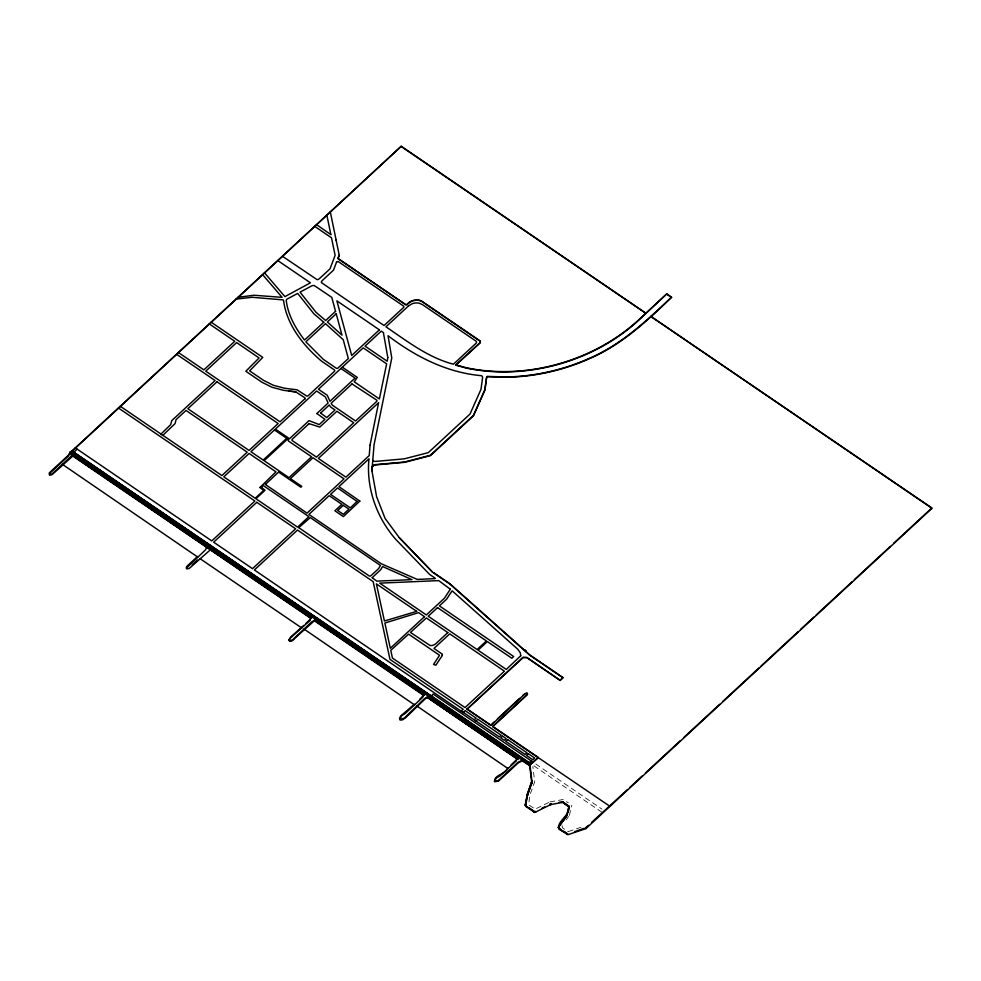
<?xml version="1.0" encoding="UTF-8"?>
<svg xmlns="http://www.w3.org/2000/svg" width="981" height="981" viewBox="0 0 981 981"><rect width="100%" height="100%" fill="white"/><g stroke="black" fill="none" stroke-linecap="round" stroke-linejoin="round"><path stroke-width="0.74" stroke-dasharray="4.91 3.68" d="M569.372 815.383L571.837 805.229M562.101 825.585L562.358 827.768L567.901 831.545M566.135 819.92L568.563 816.511M548.686 802.519L535.197 809.117L528.538 804.714L530.047 794.757L534.706 781.673L532.855 766.541M568.33 831.581L580.985 827.29M549.985 801.869L563.045 799.54L568.342 802.838M535.785 764.015L602.003 809.153M533.934 765.891L602.322 812.513"/><path stroke-width="1.47" d="M207.285 546.405L73.649 455.307L52.067 474.669L49.59 475.147L49.528 473.467L68.425 455.969L69.958 453.259M549.961 804.003C549.581 806.002 552.757 803.427 550.206 804.812L534.878 812.415L525.767 806.431L525.203 804.812L527.275 794.365L531.653 781.722L529.789 766.1M531.837 781.931L531.898 780.778M531.653 781.722L532.021 782.544L531.837 780.569L531.616 783.66L527.52 795.186L531.506 782.85L531.739 783.66M609.618 806.124L492.732 726.688L527.079 694.904A1.349 1.042 -16.7 0 0 527.079 693.408A1.349 1.042 -16.7 0 0 525.203 693.616L490.843 725.413L467.042 709.189L523.069 657.626L526.92 657.724L560.237 680.434L563.02 677.846L529.728 655.161L449.985 584.075L432.621 572.242L399.279 537.662L385.116 518.495L376.618 496.729L371.934 470.77L372.375 466.515A3.36 2.612 -16.7 0 1 375.49 464.602L404.564 462.002L430.365 455.282L473.431 415.429L484.859 389.69L486.49 377.734A3.36 2.612 -16.7 0 1 487.116 376.385L505.19 376.962A168.242 130.743 -16.7 0 0 590.047 358.028C621.623 344.331 646.957 320.628 671.445 297.108L666.737 293.895L638.815 319.732A161.509 125.519 -16.7 0 1 465.914 367.667L455.944 364.895L479.721 342.909A2.023 1.57 -16.7 0 0 479.697 340.652L421.965 301.302A10.092 7.848 -16.7 0 0 416.533 299.916L413.516 300.321A10.092 7.848 -16.7 0 0 408.243 303.154L407.225 304.098A1.349 1.042 -16.7 0 1 405.349 304.318L337.967 258.383L339.181 255.183L338.065 258.702L405.447 304.637A1.349 1.042 -16.7 0 0 407.323 304.417L408.341 303.485A10.092 7.848 -16.7 0 1 413.614 300.652L416.631 300.235A10.092 7.848 -16.7 0 1 422.063 301.621L479.795 340.971A2.023 1.57 -16.7 0 1 479.819 343.227L455.944 364.895M372.792 460.297L374.043 444.871L391.775 357.979L388.047 335.723C415.294 356.52 446.858 372.694 481.463 375.674L481.548 375.723A3.36 2.612 -16.7 0 1 482.554 377.82L480.972 389.383L470.009 414.056L428.317 452.633L404.295 458.838L375.613 461.401A3.36 2.612 -16.7 0 1 372.792 460.322L371.934 470.77M494.485 781.256L496.178 778.105L500.261 775.701L515.675 761.44L517.453 757.749L428.084 696.829L517.49 757.872M372.253 466.797L372.473 466.846A3.36 2.612 -16.7 0 1 375.588 464.92L404.663 462.333L430.463 455.601L473.529 415.748L484.957 390.009L486.588 378.053A3.36 2.612 -16.7 0 1 487.214 376.704L505.289 377.28A168.242 130.743 -16.7 0 0 590.145 358.347C621.721 344.662 647.055 320.946 671.544 297.427L671.445 297.108M534.204 811.569L525.436 805.622L527.459 794.573L531.776 781.734L532.021 782.544M186.402 568.158L205.605 549.74L207.383 545.522L207.249 546.564M289.076 640.483L290.744 637.724L309.506 620.887L311.32 616.755L211.406 548.637L211.577 549.25M559.109 828.553C555.969 821.882 571.114 814.782 568.906 806.051L569.152 806.86L561.794 801.759M588.49 825.303L585.608 827.719L585.89 828.626L567.864 834.721L559.207 829.239L558.79 826.873L566.92 815.469L569.017 806.86L562.64 801.918L569.152 806.86M558.434 827.498L566.871 814.868L568.968 806.259L562.689 801.808M529.912 766.051L530.39 767.51L529.25 764.935L70.068 452.302M69.712 453.945L311.075 618.57L311.406 616.436M428.832 696.485L424.454 698.693L404.246 718.129L399.941 719.429L401.732 715.676L405.079 713.604L422.235 697.736L424.135 693.285M517.588 756.989L517.22 759.196M517.428 758.301L427.79 697.184L428.476 696.718L517.502 757.307L517.392 758.178L427.434 697.319L517.858 759.159M567.656 834.022L567.141 834.267M69.749 454.056L70.154 451.983M74.348 454.841L70.497 456.827L51.883 474.056L49.418 474.534L49.344 472.854L68.241 455.368L70.007 452.548M311.185 617.282L70.252 452.903L207.249 546.282L207.04 547.643M207.003 547.521L207.224 546.834L69.982 453.467M424.05 694.168L315.355 619.98L424.013 694.045L423.767 695.504L314.398 620.74L294.901 638.177C293.944 639.894 289.518 643.377 288.904 639.87L290.56 637.123L303.816 625.375M562.039 802.581L561.905 801.857L559.158 802.323M558.532 826.1L558.778 826.909M62.392 464.344L197.696 557.061L197.512 556.448L186.513 566.626L186.77 568.919L189.235 568.44L211.798 548.538L210.142 549.765M427.042 697.074L405.386 717.933L402.418 719.895L400.125 720.042L399.488 718.435L400.726 715.946L414.35 704.26L414.522 704.873L303.963 629.017M534.375 812.17L534.081 811.459M534.792 812.415L534.559 811.606M311.161 618.153L70.031 453.504M316.103 619.636L311.713 621.844L292.829 639.575L290.425 640.765L288.99 640.348M566.81 814.659L567.055 815.469L562.984 821.195L562.738 820.386M306.011 623.34L309.922 619.538L310.106 620.151M419.856 699.171L422.652 696.387L422.836 697M511.089 764.91L516.104 760.091L516.276 760.704M526.981 693.077A1.349 1.042 -16.7 0 1 526.981 694.585L492.634 726.369L538.41 757.577L531.113 763.966L71.723 450.806L70.325 452.106L70.509 452.707L401.254 146.267L71.809 451.088M70.338 452.584L72.14 453.823L77.021 449.298L75.304 447.863L211.786 540.899L254.888 501.021L118.407 407.986M162.613 435.135L221.914 475.552L247.2 452.167L186.022 410.45L176.077 419.647L175.047 423.633L162.711 435.454L160.835 434.178L170.669 424.65L171.798 420.591L215.097 380.53L176.506 354.227M304.932 398.752L280.026 421.793L205.74 371.161L236.642 342.565L259.082 357.955L245.826 371.247L261.878 382.198L271.921 387.225L283.521 390.328L295.808 391.897L304.637 397.624A1.349 1.042 -16.7 0 1 304.932 398.752L305.03 399.071M211.136 322.185L262.761 357.391L249.628 370.855L263.619 380.395L273.307 385.251L284.465 388.218L297.145 389.849L306.501 395.907A1.349 1.042 -16.7 0 0 307.936 395.968L334.717 371.039A2.023 1.57 -16.7 0 0 334.153 369.763L321.29 360.947C303.227 345.471 286.844 324.969 283.607 300.811A2.023 1.57 -16.7 0 0 283.166 299.892L252.24 297.292L236.053 299.119M340.934 368.464L318.457 389.249L327.286 395.269L329.959 401.303L355.048 378.09L340.934 368.464L363.191 347.863L386.637 363.841L379.377 398.948L354.227 381.805L357.305 377.427L342.332 367.164M192.251 564.872L197.586 559.93M456.042 365.226L466 367.998A161.509 125.519 -16.7 0 0 638.913 320.051L666.737 293.895M461.34 711.017L463.204 709.3L389.972 659.379L373.172 581.647L297.488 530.059L254.386 569.949L463.314 712.623L465.08 710.587L476.214 718.178C472.241 719.858 476.521 722.776 477.624 719.134L501.205 735.21L499.341 736.927L475.773 720.863M467.042 709.189L522.971 657.307L526.822 657.393L560.237 680.434M490.843 725.413L494.068 722.004M497.392 718.938L519.562 698.423M522.885 695.345L525.203 693.616M560.139 680.115L562.935 677.528L529.63 654.83L449.887 583.756L433.774 572.757M529.421 765.548L522.37 760.888L522.223 759.993L522.468 760.802L518.078 762.997L498.434 781.17L494.657 781.771C493.468 774.647 506.527 774.242 507.79 767.964L507.974 768.564L416.692 705.866M494.473 781.17L498.25 780.569L517.894 762.396L522.284 760.189M529.311 762.973L531.408 761.035L529.311 762.973L73.44 452.204L431.15 696.314L433.148 694.045L533.296 762.311M529.948 766.394L529.335 765.634L538.042 757.577M525.203 804.812L525.804 806.088M591.58 822.446L627.582 789.497M629.827 787.424L642.175 775.996M645.547 772.881L680.348 740.667M683.72 737.553L719.649 704.309M723.022 701.194L758.951 667.951M761.195 665.878L798.24 631.592M800.484 629.508L813.96 617.049M816.204 614.964L852.133 581.721M854.377 579.648L890.307 546.405M893.679 543.29L931.852 507.962L650.697 316.311L931.95 508.293L585.89 828.626M210.106 549.642L210.756 549.237M314.435 620.863L315.06 620.348L423.988 694.597M558.618 828.111L558.238 827.29M542.003 808.197L544.676 806.873M550.022 804.199L551.101 803.733M530.157 766.86L529.188 764.739L522.223 759.993M427.471 697.442L517.919 759.576M574.584 831.667L584.259 828.283M211.442 548.759L210.829 549.483M531.702 780.594L532.082 781.379M562.088 802.47L551.297 804.445L551.052 803.635M238.015 297.304L254.067 295.244L282.099 297.353L262.577 274.582M566.92 815.469L566.675 814.659M563.585 831.434L567.594 833.813M187.04 568.44L186.304 567.999M666.835 294.214L671.544 297.427M401.254 146.267L646.087 313.417L401.352 146.598M316.569 224.624L330.904 234.655M314.705 226.353L331.517 237.819L335.11 255.391L329.996 268.868L319.45 278.616A3.36 2.612 -16.7 0 1 317.121 279.671L282.405 256.237M277.746 260.541L310.437 282.822L284.907 296.618L264.49 272.804M209.272 323.902L234.766 341.278L203.852 369.874L178.37 352.498M120.258 406.257L160.737 433.847M466.944 708.858L490.745 725.082M463.216 712.304L474.35 719.895M207.334 545.963L73.955 454.951L311.32 617.319L211.087 548.992M207.567 546.135L311.357 616.877M428.476 696.718L517.539 757.43M207.396 546.773L311.222 617.625M315.024 620.225L423.951 694.474M72.986 455.699L207.163 547.361M311.124 618.042L210.474 549.618M427.434 697.319L517.343 758.705M199.903 558.569L301.792 628.024L301.608 627.411M529.139 807.952L532.622 810.331M533.946 812.023L534.142 811.361M558.373 827.302L561.316 829.889M529.09 764.824L529.973 766.259M525.718 805.781L527.398 794.377L527.643 795.186M295.808 391.897L288.757 390.99M566.993 833.752C565.387 831.483 558.128 829.546 559.047 828.344M530.39 767.51L529.188 764.739L529.335 765.634M527.275 794.365L527.52 795.186M330.303 211.921L336.189 240.357M432.621 572.242L399.279 537.662M207.249 546.282L207.359 546.92M69.921 453.136L70.117 453.774M326.845 215.109L330.805 234.336M336.091 240.038L339.279 255.501M530.145 766.688L531.947 781.403M387.802 357.525L387.176 361.229L365.055 346.146L381.29 331.124L383.399 332.559L387.802 357.525M259.953 487.508L263.619 490.463L255.232 498.262L223.803 476.84L249.088 453.443L275.955 471.861L259.977 487.434M261.351 487.336L265.042 490.279L255.943 498.753L297.562 527.128L308.88 516.644L263.227 485.521L261.375 487.275M265.373 484.455L307.016 513.137L344.024 478.887L312.988 457.735L290.413 478.63L301.768 486.368L300.836 487.226L278.592 472.069L265.373 484.455M298.788 527.668L369.101 575.884A1.349 1.042 -16.7 0 0 370.977 575.675L378.666 568.551L380.42 565.412L310.303 517.612L298.8 527.594M316.912 413.528L324.932 419.292L319.217 424.589L309.052 420.641L289.505 438.728L275.391 429.102L316.605 390.978L325.422 396.986L328.108 403.019L316.912 413.528M320.652 413.099L326.796 417.575L335.012 409.972L330.56 406.943L329.309 404.932L320.677 413.026M357.035 501.426L350.327 507.851L330.56 494.387L337.538 487.925L357.035 501.426M359.843 501.095L343.362 516.57L334.889 510.794L341.866 504.332L329.162 495.675L308.905 514.412L381.327 563.781L417.256 579.403L434.816 578.655A1.239 0.956 -16.7 0 0 435.368 578.336L429.506 574.339L395.834 539.452C376.643 517.735 366.023 487.79 368.966 458.85L338.935 486.625L359.843 501.095M372.204 577.711L376.79 581.132L411.959 579.636L382.553 566.515L380.861 569.544L372.216 577.637M370.095 444.957L369.224 455.576L345.888 477.171L318.384 458.421L378.605 402.688L370.095 444.957M442.259 655.185L441.879 656.264A4.218 3.286 -16.7 0 1 441.094 657.258L435.871 665.216L433.565 664.419L439.28 655.725A2.845 2.22 -16.7 0 0 439.365 655.136L408.574 634.131L390.769 650.317L392.449 658.079L465.055 707.571L504.418 671.163L449.727 633.873L433.958 648.453L442.198 654.069A4.218 3.286 -16.7 0 1 442.259 655.161M336.483 262.283L333.491 270.167L322.283 280.541A3.36 2.612 -16.7 0 0 321.327 282.54L384.062 325.533L403.498 307.544A1.349 1.042 -16.7 0 0 403.498 306.035L338.114 261.473A2.661 2.072 -16.7 0 0 336.483 262.283M520.739 655.774L506.282 669.434L478.041 650.182L487.349 641.574L511.824 658.251L513.688 656.534L439.402 605.89L446.539 599.293L451.763 591.347A3.164 2.465 -16.7 0 1 452.241 590.918L517.858 649.312L520.298 652.892L520.739 655.774M450.328 589.213L444.405 598.238L426.343 614.94L379.733 583.143L438.715 580.617L450.328 589.213M216.973 381.805L187.874 408.734L249.064 450.438L278.163 423.522L216.973 381.805M323.791 322.234L304.527 340.051C295.673 328.537 287.911 315.036 286.256 300.456A2.023 1.57 -16.7 0 1 286.808 299.254L297.684 293.393L313.908 313.834L323.791 322.234M335.551 311.345L325.655 320.505L316.054 312.326L300.039 292.13L311.468 286.011A3.36 2.612 -16.7 0 1 314.398 285.618L331.762 297.366L335.551 311.345M325.484 323.681L305.864 341.842L323.313 359.34L336.005 368.047A2.023 1.57 -16.7 0 0 337.672 368.304L348.341 358.58L343.227 339.696L325.484 323.681M336.201 313.773L327.36 321.952L342.001 335.171L336.201 313.773M379.402 329.837L351.689 355.49L336.888 300.86L379.402 329.837M274.459 429.972L250.94 451.726L263.178 460.064L286.697 438.311L274.459 429.972M408.268 306.158L385.938 326.82C407.201 341.192 428.133 357.648 453.43 364.196L475.969 343.35A2.023 1.57 -16.7 0 0 475.957 341.094L422.308 304.515L419.071 303.166A10.092 7.848 -16.7 0 0 411.468 304.061L408.268 306.158M287.641 438.948L264.122 460.702L289.003 477.661L311.578 456.766L288.586 441.094A1.349 1.042 -16.7 0 1 288.573 439.598L287.641 438.948M309.076 423.645L292.326 439.157A1.349 1.042 -16.7 0 0 292.338 440.653L316.507 457.134L353.7 422.713L336.9 411.26L319.794 427.091L309.076 423.645M351.946 383.988L331.161 403.216L332.424 405.227L355.563 420.996L376.581 401.536A1.349 1.042 -16.7 0 0 376.581 400.04L352.007 383.939M256.764 502.309L213.662 542.186L252.509 568.661L295.612 528.784L256.764 502.309M343.276 505.301L337.697 510.463L343.338 514.314L348.929 509.151L343.276 505.301M424.491 616.669L390.328 648.269L384.871 623.033L418.593 612.647L424.491 616.669M437.538 607.619L428.231 616.227L477.097 649.545L486.404 640.936L437.538 607.619M447.839 632.586L435.944 643.597A6.107 4.746 -16.7 0 1 430.144 645.523L410.45 632.426L426.367 617.956L447.839 632.586M502.615 736.167L500.751 737.896L504.283 740.299L506.147 738.57L502.615 736.167M507.557 739.539L505.693 741.256L525.056 754.45L526.92 752.734L507.557 739.539M528.33 753.69L526.466 755.419L532.806 759.735L534.67 758.019L528.33 753.69M416.704 611.371L384.417 620.985L376.397 583.891L416.704 611.371M424.062 693.604L315.71 619.747L424.062 693.604M423.866 694.891L314.705 620.47L423.866 694.891M526.356 651.58L524.945 650.06L526.356 651.58M535.552 812.231L535.27 811.434L535.552 812.231"/></g></svg>
